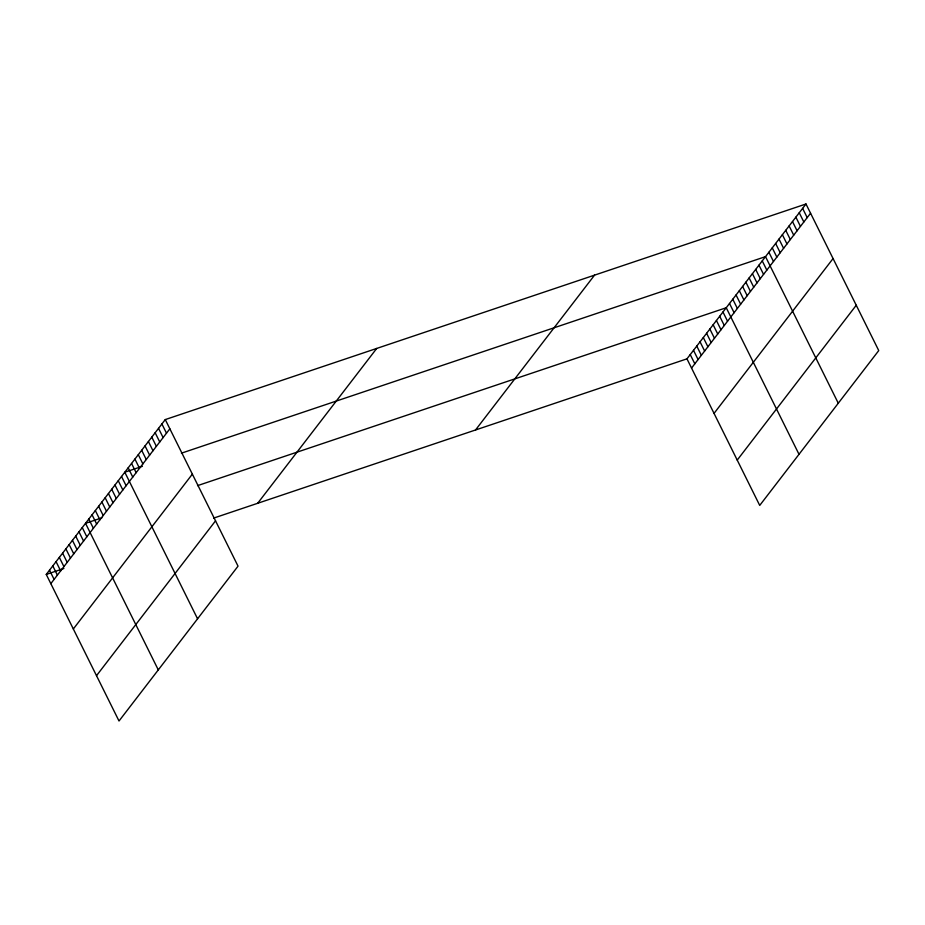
<?xml version="1.0" encoding="UTF-8"?>
<svg xmlns="http://www.w3.org/2000/svg" width="925" height="925" viewBox="0 0 925 925"><rect width="100%" height="100%" fill="white"/><g stroke="black" fill="none" stroke-linecap="round" stroke-linejoin="round"><path stroke-width="1.39" d="M165.274 419.58L238.037 566.158L119.013 721.003L46.25 574.425L165.274 419.58L805.987 203.997L878.75 350.575L759.726 505.42L686.963 358.842L805.987 203.997M50.829 583.652L169.853 428.807M73.329 628.977L192.354 474.132M96.512 675.678L215.537 520.833M257.682 503.281L376.718 348.436M475.531 429.986L594.555 275.141M691.542 368.069L810.566 213.224M714.042 413.394L833.067 258.549M737.225 460.095L856.249 305.25M142.427 466.304L124.806 472.224L197.568 618.802M181.439 453.169L765.518 256.641L838.281 403.219M101.889 517.827L85.528 523.33L158.291 669.908M197.545 485.637L726.241 307.748L799.003 454.314M46.25 574.425L63.871 568.493M213.64 518.104L686.963 358.842M802.622 208.379L807.19 217.606M799.246 212.773L803.825 221.988M795.87 217.155L800.449 226.382M792.494 221.549L797.072 230.764M789.129 225.931L793.708 235.158M785.753 230.325L790.332 239.54M782.377 234.707L786.955 243.934M779.012 239.101L783.591 248.316M775.636 243.483L780.214 252.71M772.259 247.865L776.838 257.092M768.895 252.259L773.473 261.474M762.246 260.908L766.825 270.123M758.974 265.163L763.553 274.378M755.702 269.418L760.281 278.645M752.43 273.673L757.008 282.9M749.157 277.939L753.725 287.155M745.874 282.194L750.452 291.421M742.602 286.449L747.18 295.676M739.329 290.716L743.908 299.931M736.057 294.971L740.636 304.186M732.785 299.226L737.364 308.453M729.513 303.481L734.092 312.708M722.968 312.002L727.547 321.229M719.696 316.257L724.275 325.484M716.424 320.524L721.003 329.739M713.152 324.779L717.719 333.994M709.868 329.034L714.447 338.261M706.596 333.289L711.175 342.516M703.324 337.556L707.903 346.771M700.052 341.811L704.63 351.026M696.779 346.066L701.358 355.292M693.507 350.321L698.086 359.547M690.235 354.587L694.814 363.803M161.91 423.974L166.488 433.189M158.533 428.356L163.112 437.583M155.157 432.738L159.736 441.965M151.792 437.132L156.371 446.347M148.416 441.514L152.995 450.741M145.04 445.908L149.619 455.123M141.675 450.29L146.254 459.517M138.299 454.684L142.878 463.899M134.923 459.066L139.502 468.293M131.558 463.46L136.137 472.675M128.182 467.842L132.761 477.069M121.533 476.491L126.112 485.706M118.261 480.746L122.84 489.972M114.989 485.001L119.568 494.228M111.717 489.267L116.296 498.483M108.445 493.522L113.023 502.738M105.172 497.777L109.751 507.004M101.9 502.032L106.479 511.259M98.628 506.299L103.195 515.514M95.344 510.554L99.923 519.781M92.072 514.809L96.651 524.036M88.8 519.075L93.379 528.291M82.256 527.585L86.834 536.812M78.983 531.84L83.562 541.067M75.711 536.107L80.29 545.322M72.439 540.362L77.018 549.577M69.167 544.617L73.746 553.844M65.895 548.872L70.462 558.099M62.611 553.138L67.19 562.354M59.339 557.393L63.918 566.62M56.067 561.648L60.645 570.875M52.794 565.915L57.373 575.13M49.522 570.17L54.101 579.385"/></g></svg>
